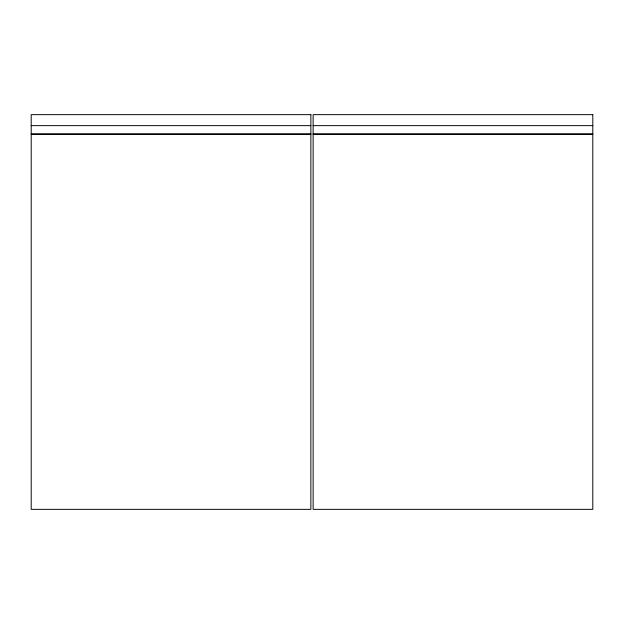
<?xml version="1.0" encoding="UTF-8"?>
<svg xmlns="http://www.w3.org/2000/svg" width="624" height="624" viewBox="0 0 624 624"><rect width="100%" height="100%" fill="white"/><g stroke="black" fill="none" stroke-linecap="round" stroke-linejoin="round"><path stroke-width="0.94" d="M31.2 125.642L310.869 125.642M313.131 125.642L592.8 125.642M31.2 133.825L310.869 133.825M313.131 133.825L592.8 133.825M31.2 134.386L310.869 134.386M313.131 134.386L592.8 134.386M310.869 114.652L31.2 114.652L31.2 509.348L310.869 509.348L310.869 114.652M592.8 114.652L313.131 114.652L313.131 509.348L592.8 509.348L592.8 114.652"/></g></svg>
